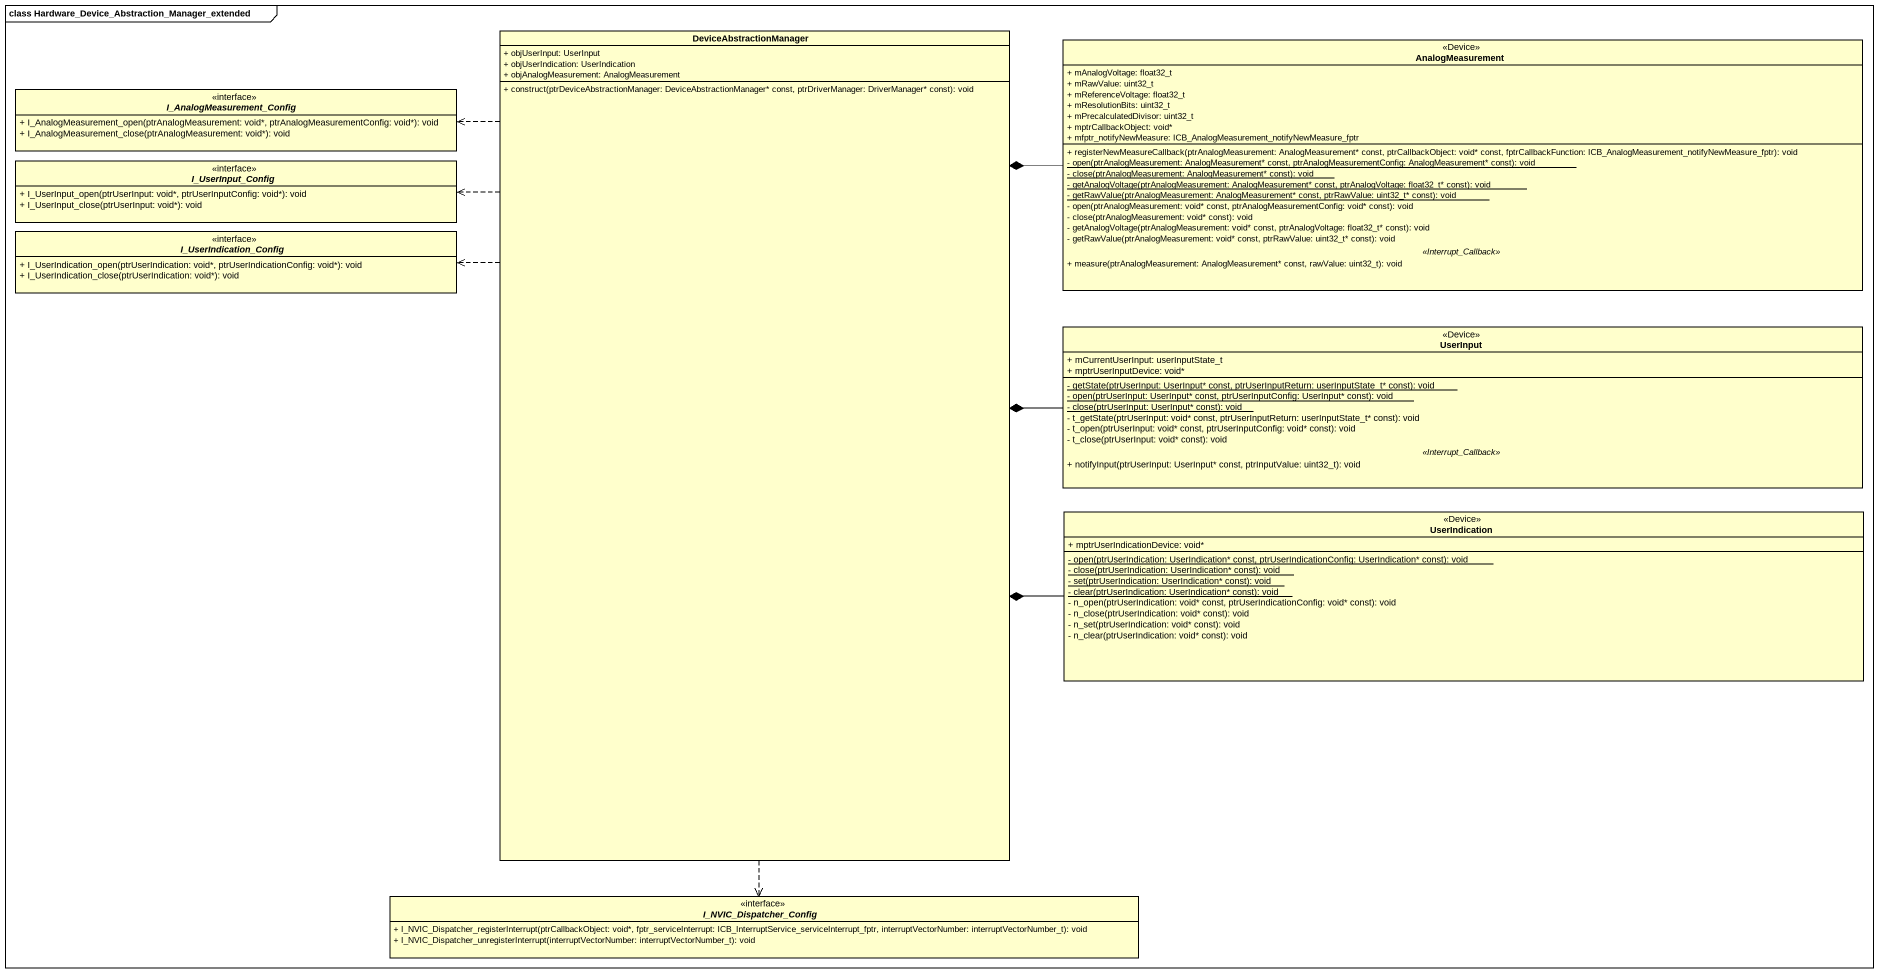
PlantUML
@startuml
mainframe class Hardware_Device_Abstraction_Manager_extended
hide circle
hide empty members
skinparam classAttributeIconSize 0
class DeviceAbstractionManager {
  + objUserInput: UserInput
  + objUserIndication: UserIndication
  + objAnalogMeasurement: AnalogMeasurement
  + construct(ptrDeviceAbstractionManager: DeviceAbstractionManager* const, ptrDriverManager: DriverManager* const): void
}
class AnalogMeasurement <<Device>> {
  + mAnalogVoltage: float32_t
  + mRawValue: uint32_t
  + mReferenceVoltage: float32_t
  + mResolutionBits: uint32_t
  + mPrecalculatedDivisor: uint32_t
  + mptrCallbackObject: void*
  + mfptr_notifyNewMeasure: ICB_AnalogMeasurement_notifyNewMeasure_fptr
  --
  + registerNewMeasureCallback(ptrAnalogMeasurement: AnalogMeasurement* const, ptrCallbackObject: void* const, fptrCallbackFunction: ICB_AnalogMeasurement_notifyNewMeasure_fptr): void
  {static} - open(ptrAnalogMeasurement: AnalogMeasurement* const, ptrAnalogMeasurementConfig: AnalogMeasurement* const): void
  {static} - close(ptrAnalogMeasurement: AnalogMeasurement* const): void
  {static} - getAnalogVoltage(ptrAnalogMeasurement: AnalogMeasurement* const, ptrAnalogVoltage: float32_t* const): void
  {static} - getRawValue(ptrAnalogMeasurement: AnalogMeasurement* const, ptrRawValue: uint32_t* const): void
  - open(ptrAnalogMeasurement: void* const, ptrAnalogMeasurementConfig: void* const): void
  - close(ptrAnalogMeasurement: void* const): void
  - getAnalogVoltage(ptrAnalogMeasurement: void* const, ptrAnalogVoltage: float32_t* const): void
  - getRawValue(ptrAnalogMeasurement: void* const, ptrRawValue: uint32_t* const): void
  .. <<Interrupt_Callback>> ..
  + measure(ptrAnalogMeasurement: AnalogMeasurement* const, rawValue: uint32_t): void
}
interface I_AnalogMeasurement_Config {
  + I_AnalogMeasurement_open(ptrAnalogMeasurement: void*, ptrAnalogMeasurementConfig: void*): void
  + I_AnalogMeasurement_close(ptrAnalogMeasurement: void*): void
}
interface I_UserInput_Config {
  + I_UserInput_open(ptrUserInput: void*, ptrUserInputConfig: void*): void
  + I_UserInput_close(ptrUserInput: void*): void
}
interface I_UserIndication_Config {
  + I_UserIndication_open(ptrUserIndication: void*, ptrUserIndicationConfig: void*): void
  + I_UserIndication_close(ptrUserIndication: void*): void
}
class UserInput <<Device>> {
  + mCurrentUserInput: userInputState_t
  + mptrUserInputDevice: void*
  --
  {static} - getState(ptrUserInput: UserInput* const, ptrUserInputReturn: userInputState_t* const): void
  {static} - open(ptrUserInput: UserInput* const, ptrUserInputConfig: UserInput* const): void
  {static} - close(ptrUserInput: UserInput* const): void
  - t_getState(ptrUserInput: void* const, ptrUserInputReturn: userInputState_t* const): void
  - t_open(ptrUserInput: void* const, ptrUserInputConfig: void* const): void
  - t_close(ptrUserInput: void* const): void
  .. <<Interrupt_Callback>> ..
  + notifyInput(ptrUserInput: UserInput* const, ptrInputValue: uint32_t): void
}
class UserIndication <<Device>> {
  + mptrUserIndicationDevice: void*
  {static} - open(ptrUserIndication: UserIndication* const, ptrUserIndicationConfig: UserIndication* const): void
  {static} - close(ptrUserIndication: UserIndication* const): void
  {static} - set(ptrUserIndication: UserIndication* const): void
  {static} - clear(ptrUserIndication: UserIndication* const): void
  - n_open(ptrUserIndication: void* const, ptrUserIndicationConfig: void* const): void
  - n_close(ptrUserIndication: void* const): void
  - n_set(ptrUserIndication: void* const): void
  - n_clear(ptrUserIndication: void* const): void
}
interface I_NVIC_Dispatcher_Config {
  + I_NVIC_Dispatcher_registerInterrupt(ptrCallbackObject: void*, fptr_serviceInterrupt: ICB_InterruptService_serviceInterrupt_fptr, interruptVectorNumber: interruptVectorNumber_t): void
  + I_NVIC_Dispatcher_unregisterInterrupt(interruptVectorNumber: interruptVectorNumber_t): void
}
DeviceAbstractionManager .up.> I_AnalogMeasurement_Config
DeviceAbstractionManager .left.> I_UserInput_Config
DeviceAbstractionManager .left.> I_UserIndication_Config
DeviceAbstractionManager ..> I_NVIC_Dispatcher_Config
AnalogMeasurement -left-* DeviceAbstractionManager
UserInput -left-* DeviceAbstractionManager
UserIndication -left-* DeviceAbstractionManager
@enduml
